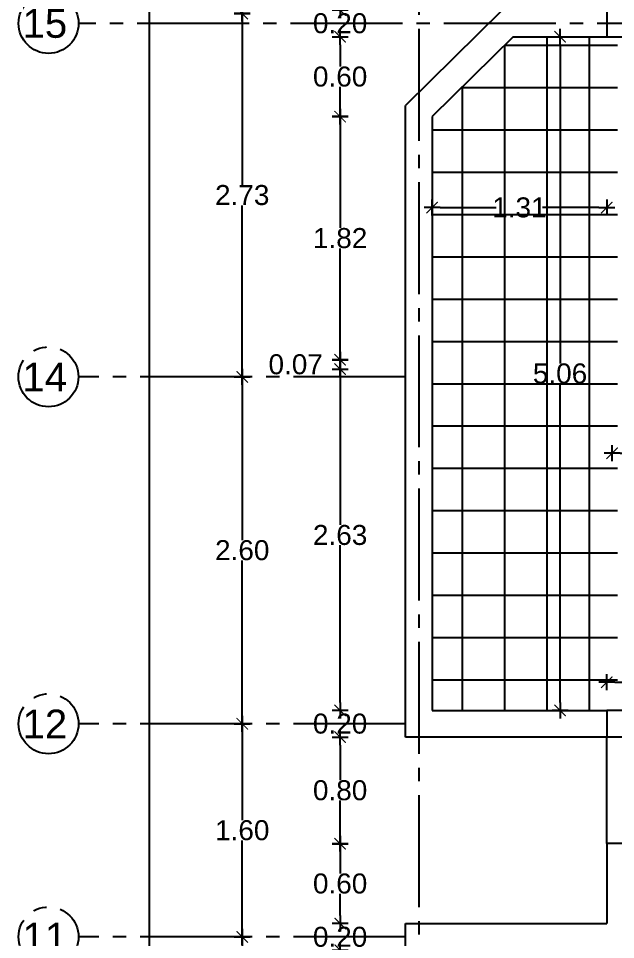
# Model space of a CAD drawing. Header units: millimetres. Extents: x 1217 to 2428, y 234 to 644.
# Drawn here: x 2349.98 to 2354.45, y 544.51 to 551.42 of the extents above; entities that cross this region are included whole.
import ezdxf

# ---------------------------------------------------------------- set-up
doc = ezdxf.new("R2010")
doc.units = ezdxf.units.MM
doc.linetypes.add('ACAD_ISO04W100', pattern=[30, 24, -3, 0, -3])
doc.layers.get('0').update_dxf_attribs({"lineweight": 5})
for name, color, linetype in [('0.1', 251, 'Continuous'), ('0.2', 2, 'Continuous'), ('COTAS', 252, 'Continuous'), ('COTAS INTERIORES', 3, 'Continuous'), ('Ejes', 8, 'Continuous'), ('muros', 7, 'Continuous')]:
    doc.layers.add(name, color=color, linetype=linetype)
doc.styles.add('INTERARQ', font='arial.ttf')
doc.styles.get("Standard").update_dxf_attribs({"font": 'arial.ttf'})
doc.dimstyles.new('ESCALA_1-50', dxfattribs={"dimtxt": 0.15, "dimasz": 0.06, "dimexe": 0.18, "dimexo": 0.0625, "dimgap": 0, "dimtad": 0, "dimtih": 1, "dimtoh": 1, "dimzin": 0, "dimdsep": 46, "dimtxsty": 'INTERARQ', "dimblk": 'DIMTICK', "dimcen": 0, "dimse1": 1, "dimse2": 1, "dimclrd": 256, "dimclre": 1, "dimclrt": 2, "dimadec": 0, "dimazin": 0, "dimtfac": 4.5, "dimtofl": 0, "dimtmove": 2, "dimatfit": 3, "dimldrblk": 'DIMTICK', "dimfxl": 1, "dimtolj": 1, "dimtzin": 0, "dimarcsym": 0})

# ---------------------------------------------------------------- blocks, each defined once
blk = doc.blocks.new('DIMTICK')
at = {"color": 1}
for p, q in [((-1, 0), (1, 0)), ((0, 1), (0, -1))]:
    blk.add_line(p, q, dxfattribs=at)
at = {"color": 3, "const_width": 0.141}
blk.add_lwpolyline([(0.71, 0.71), (-0.71, -0.71)], dxfattribs=at)
blk = doc.blocks.new('*D719')
at = {"layer": 'COTAS', "lineweight": -2, "ltscale": 3, "transparency": 16777216}
for p, q in [((2352.389, 544.6857), (2352.389, 544.7457)), ((2352.389, 544.3657), (2352.389, 544.3057))]:
    blk.add_line(p, q, dxfattribs=at)
at = {"layer": 'Defpoints', "color": 0, "ltscale": 3, "transparency": 16777216}
for p in [(2352.389, 544.6257), (2352.8784, 544.6257, 0), (2352.8784, 544.4257, 0)]:
    blk.add_point(p, dxfattribs=at)
at = {"layer": 'COTAS', "lineweight": -2, "ltscale": 3, "transparency": 16777216, "xscale": 0.06, "yscale": 0.06, "zscale": 0.06}
for p, rotation in [((2352.389, 544.6257), 270), ((2352.389, 544.4257), 90)]:
    blk.add_blockref('DIMTICK', p, dxfattribs=dict(at, rotation=rotation))
at = {"layer": 'COTAS', "color": 2, "ltscale": 3, "transparency": 16777216, "insert": (2352.389, 544.5257), "char_height": 0.15, "attachment_point": 5, "style": 'INTERARQ'}
blk.add_mtext('\\A1;0.20', dxfattribs=at)
blk = doc.blocks.new('*D459')
at = {"layer": 'COTAS', "lineweight": -2, "ltscale": 3, "transparency": 16777216}
for p, q in [((2351.6548, 553.9652), (2351.6548, 552.8168)), ((2351.6548, 551.5152), (2351.6548, 552.6636))]:
    blk.add_line(p, q, dxfattribs=at)
at = {"layer": 'Defpoints', "color": 0, "ltscale": 3, "transparency": 16777216}
for p in [(2352.9784, 554.0252, 0), (2351.6548, 551.4552), (2352.9784, 551.4552)]:
    blk.add_point(p, dxfattribs=at)
at = {"layer": 'COTAS', "lineweight": -2, "ltscale": 3, "transparency": 16777216, "xscale": 0.06, "yscale": 0.06, "zscale": 0.06}
for p, rotation in [((2351.6548, 554.0252), 90), ((2351.6548, 551.4552), 270)]:
    blk.add_blockref('DIMTICK', p, dxfattribs=dict(at, rotation=rotation))
at = {"layer": 'COTAS', "color": 2, "ltscale": 3, "transparency": 16777216, "insert": (2351.6548, 552.7402), "char_height": 0.15, "attachment_point": 5, "style": 'INTERARQ'}
blk.add_mtext('\\A1;2.57', dxfattribs=at)
blk = doc.blocks.new('*D460')
at = {"layer": 'COTAS', "lineweight": -2, "ltscale": 3, "transparency": 16777216}
for p, q in [((2351.6548, 551.3952), (2351.6548, 550.1685)), ((2351.6548, 548.7885), (2351.6548, 550.0152))]:
    blk.add_line(p, q, dxfattribs=at)
at = {"layer": 'Defpoints', "color": 0, "ltscale": 3, "transparency": 16777216}
for p in [(2352.9784, 551.4552), (2351.6548, 548.7285), (2352.9255, 548.7285, 0)]:
    blk.add_point(p, dxfattribs=at)
at = {"layer": 'COTAS', "lineweight": -2, "ltscale": 3, "transparency": 16777216, "xscale": 0.06, "yscale": 0.06, "zscale": 0.06}
for p, rotation in [((2351.6548, 551.4552), 90), ((2351.6548, 548.7285), 270)]:
    blk.add_blockref('DIMTICK', p, dxfattribs=dict(at, rotation=rotation))
at = {"layer": 'COTAS', "color": 2, "ltscale": 3, "transparency": 16777216, "insert": (2351.6548, 550.0919), "char_height": 0.15, "attachment_point": 5, "style": 'INTERARQ'}
blk.add_mtext('\\A1;2.73', dxfattribs=at)
blk = doc.blocks.new('*D722')
at = {"layer": 'COTAS', "lineweight": -2, "ltscale": 3, "transparency": 16777216}
for p, q in [((2351.6548, 548.6685), (2351.6548, 547.5035)), ((2351.6548, 546.1853), (2351.6548, 547.3503))]:
    blk.add_line(p, q, dxfattribs=at)
at = {"layer": 'Defpoints', "color": 0, "ltscale": 3, "transparency": 16777216}
for p in [(2352.9255, 548.7285), (2351.6548, 546.1253), (2352.8784, 546.1253, 0)]:
    blk.add_point(p, dxfattribs=at)
at = {"layer": 'COTAS', "lineweight": -2, "ltscale": 3, "transparency": 16777216, "xscale": 0.06, "yscale": 0.06, "zscale": 0.06}
for p, rotation in [((2351.6548, 548.7285), 90), ((2351.6548, 546.1253), 270)]:
    blk.add_blockref('DIMTICK', p, dxfattribs=dict(at, rotation=rotation))
at = {"layer": 'COTAS', "color": 2, "ltscale": 3, "transparency": 16777216, "insert": (2351.6548, 547.4269), "char_height": 0.15, "attachment_point": 5, "style": 'INTERARQ'}
blk.add_mtext('\\A1;2.60', dxfattribs=at)
blk = doc.blocks.new('*D723')
at = {"layer": 'COTAS', "lineweight": -2, "ltscale": 3, "transparency": 16777216}
for p, q in [((2351.6548, 546.0653), (2351.6548, 545.4021)), ((2351.6548, 544.5857), (2351.6548, 545.2489))]:
    blk.add_line(p, q, dxfattribs=at)
at = {"layer": 'Defpoints', "color": 0, "ltscale": 3, "transparency": 16777216}
for p in [(2352.8784, 546.1253, 0), (2351.6548, 544.5257), (2352.8784, 544.5257)]:
    blk.add_point(p, dxfattribs=at)
at = {"layer": 'COTAS', "lineweight": -2, "ltscale": 3, "transparency": 16777216, "xscale": 0.06, "yscale": 0.06, "zscale": 0.06}
for p, rotation in [((2351.6548, 546.1253), 90), ((2351.6548, 544.5257), 270)]:
    blk.add_blockref('DIMTICK', p, dxfattribs=dict(at, rotation=rotation))
at = {"layer": 'COTAS', "color": 2, "ltscale": 3, "transparency": 16777216, "insert": (2351.6548, 545.3255), "char_height": 0.15, "attachment_point": 5, "style": 'INTERARQ'}
blk.add_mtext('\\A1;1.60', dxfattribs=at)
blk = doc.blocks.new('*D724')
at = {"layer": 'COTAS', "lineweight": -2, "ltscale": 3, "transparency": 16777216}
for p, q in [((2351.6548, 544.4657), (2351.6548, 541.5629)), ((2351.6548, 538.9882), (2351.6548, 541.4098))]:
    blk.add_line(p, q, dxfattribs=at)
at = {"layer": 'Defpoints', "color": 0, "ltscale": 3, "transparency": 16777216}
for p in [(2352.8784, 544.5257), (2351.6548, 538.9282), (2352.8784, 538.9282)]:
    blk.add_point(p, dxfattribs=at)
at = {"layer": 'COTAS', "lineweight": -2, "ltscale": 3, "transparency": 16777216, "xscale": 0.06, "yscale": 0.06, "zscale": 0.06}
for p, rotation in [((2351.6548, 544.5257), 90), ((2351.6548, 538.9282), 270)]:
    blk.add_blockref('DIMTICK', p, dxfattribs=dict(at, rotation=rotation))
at = {"layer": 'COTAS', "color": 2, "ltscale": 3, "transparency": 16777216, "insert": (2351.6548, 541.4864), "char_height": 0.15, "attachment_point": 5, "style": 'INTERARQ'}
blk.add_mtext('\\A1;5.60', dxfattribs=at)
blk = doc.blocks.new('*D729')
at = {"layer": 'COTAS', "lineweight": -2, "ltscale": 3, "transparency": 16777216}
for p, q in [((2350.9562, 555.1033), (2350.9562, 538.6798)), ((2350.9562, 522.5893), (2350.9562, 538.5265))]:
    blk.add_line(p, q, dxfattribs=at)
at = {"layer": 'Defpoints', "color": 0, "ltscale": 3, "transparency": 16777216}
for p in [(2350.9562, 555.1633), (2355.3008, 555.1633, 0), (2355.1905, 522.5293, 0)]:
    blk.add_point(p, dxfattribs=at)
at = {"layer": 'COTAS', "lineweight": -2, "ltscale": 3, "transparency": 16777216, "xscale": 0.06, "yscale": 0.06, "zscale": 0.06}
for p, rotation in [((2350.9562, 555.1633), 90), ((2350.9562, 522.5293), 270)]:
    blk.add_blockref('DIMTICK', p, dxfattribs=dict(at, rotation=rotation))
at = {"layer": 'COTAS', "color": 2, "ltscale": 3, "transparency": 16777216, "insert": (2350.9562, 538.6032), "char_height": 0.15, "attachment_point": 5, "style": 'INTERARQ'}
blk.add_mtext('\\A1;32.63', dxfattribs=at)
blk = doc.blocks.new('*D476')
at = {"layer": 'COTAS INTERIORES', "lineweight": -2, "ltscale": 3, "transparency": 16777216}
for p, q in [((2353.1384, 549.9989), (2353.5601, 549.9989)), ((2354.3284, 549.9989), (2353.9067, 549.9989))]:
    blk.add_line(p, q, dxfattribs=at)
at = {"layer": 'Defpoints', "color": 0, "ltscale": 3, "transparency": 16777216}
for p in [(2354.3884, 551.2808, 0), (2353.0784, 549.9989, 0), (2353.0784, 549.9989)]:
    blk.add_point(p, dxfattribs=at)
at = {"layer": 'COTAS INTERIORES', "lineweight": -2, "ltscale": 3, "transparency": 16777216, "xscale": 0.06, "yscale": 0.06, "zscale": 0.06, "rotation": 180}
blk.add_blockref('DIMTICK', (2353.0784, 549.9989), dxfattribs=at)
at = {"layer": 'COTAS INTERIORES', "lineweight": -2, "ltscale": 3, "transparency": 16777216, "xscale": 0.06, "yscale": 0.06, "zscale": 0.06}
blk.add_blockref('DIMTICK', (2354.3884, 549.9989), dxfattribs=at)
at = {"layer": 'COTAS INTERIORES', "color": 2, "ltscale": 3, "transparency": 16777216, "insert": (2353.7334, 549.9989), "char_height": 0.15, "attachment_point": 5, "style": 'INTERARQ'}
blk.add_mtext('\\A1;1.31', dxfattribs=at)
blk = doc.blocks.new('*D480')
at = {"layer": 'COTAS INTERIORES', "lineweight": -2, "ltscale": 3, "transparency": 16777216}
for p, q in [((2354.4885, 548.1557), (2355.7026, 548.1557)), ((2357.3084, 548.1557), (2356.0942, 548.1557))]:
    blk.add_line(p, q, dxfattribs=at)
at = {"layer": 'Defpoints', "color": 0, "ltscale": 3, "transparency": 16777216}
for p in [(2357.3684, 548.7852, 0), (2354.4285, 548.5926, 0), (2357.3684, 548.1557)]:
    blk.add_point(p, dxfattribs=at)
at = {"layer": 'COTAS INTERIORES', "lineweight": -2, "ltscale": 3, "transparency": 16777216, "xscale": 0.06, "yscale": 0.06, "zscale": 0.06, "rotation": 180}
blk.add_blockref('DIMTICK', (2354.4285, 548.1557), dxfattribs=at)
at = {"layer": 'COTAS INTERIORES', "lineweight": -2, "ltscale": 3, "transparency": 16777216, "xscale": 0.06, "yscale": 0.06, "zscale": 0.06}
blk.add_blockref('DIMTICK', (2357.3684, 548.1557), dxfattribs=at)
at = {"layer": 'COTAS INTERIORES', "color": 2, "ltscale": 3, "transparency": 16777216, "insert": (2355.8984, 548.1557), "char_height": 0.15, "attachment_point": 5, "style": 'INTERARQ'}
blk.add_mtext('\\A1;2.94', dxfattribs=at)
blk = doc.blocks.new('*D488')
at = {"layer": 'COTAS INTERIORES', "lineweight": -2, "ltscale": 3, "transparency": 16777216}
for p, q in [((2354.4485, 546.4364), (2355.1611, 546.4364)), ((2356.2476, 546.4364), (2355.535, 546.4364))]:
    blk.add_line(p, q, dxfattribs=at)
at = {"layer": 'Defpoints', "color": 0, "ltscale": 3, "transparency": 16777216}
for p in [(2356.3076, 546.4364), (2354.3885, 546.1252, 0), (2356.3076, 546.1252, 0)]:
    blk.add_point(p, dxfattribs=at)
at = {"layer": 'COTAS INTERIORES', "lineweight": -2, "ltscale": 3, "transparency": 16777216, "xscale": 0.06, "yscale": 0.06, "zscale": 0.06, "rotation": 180}
blk.add_blockref('DIMTICK', (2354.3885, 546.4364), dxfattribs=at)
at = {"layer": 'COTAS INTERIORES', "lineweight": -2, "ltscale": 3, "transparency": 16777216, "xscale": 0.06, "yscale": 0.06, "zscale": 0.06}
blk.add_blockref('DIMTICK', (2356.3076, 546.4364), dxfattribs=at)
at = {"layer": 'COTAS INTERIORES', "color": 2, "ltscale": 3, "transparency": 16777216, "insert": (2355.348, 546.4364), "char_height": 0.15, "attachment_point": 5, "style": 'INTERARQ'}
blk.add_mtext('\\A1;1.92', dxfattribs=at)
blk = doc.blocks.new('*D489')
at = {"layer": 'COTAS INTERIORES', "lineweight": -2, "ltscale": 3, "transparency": 16777216}
for p, q in [((2354.0383, 551.2208), (2354.0383, 548.8296)), ((2354.0383, 546.2852), (2354.0383, 548.6764))]:
    blk.add_line(p, q, dxfattribs=at)
at = {"layer": 'Defpoints', "color": 0, "ltscale": 3, "transparency": 16777216}
for p in [(2353.6869, 551.2808, 0), (2353.0784, 546.2252, 0), (2354.0383, 546.2252)]:
    blk.add_point(p, dxfattribs=at)
at = {"layer": 'COTAS INTERIORES', "lineweight": -2, "ltscale": 3, "transparency": 16777216, "xscale": 0.06, "yscale": 0.06, "zscale": 0.06}
for p, rotation in [((2354.0383, 551.2808), 90), ((2354.0383, 546.2252), 270)]:
    blk.add_blockref('DIMTICK', p, dxfattribs=dict(at, rotation=rotation))
at = {"layer": 'COTAS INTERIORES', "color": 2, "ltscale": 3, "transparency": 16777216, "insert": (2354.0383, 548.753), "char_height": 0.15, "attachment_point": 5, "style": 'INTERARQ'}
blk.add_mtext('\\A1;5.06', dxfattribs=at)
blk = doc.blocks.new('*D536')
at = {"layer": 'COTAS', "lineweight": -2, "ltscale": 3, "transparency": 16777216}
for p, q in [((2352.389, 548.7968), (2352.389, 547.6176)), ((2352.389, 546.2853), (2352.389, 547.4644))]:
    blk.add_line(p, q, dxfattribs=at)
at = {"layer": 'Defpoints', "color": 0, "ltscale": 3, "transparency": 16777216}
for p in [(2352.389, 548.8568), (2354.5561, 548.8568, 0), (2353.0784, 546.2253)]:
    blk.add_point(p, dxfattribs=at)
at = {"layer": 'COTAS', "lineweight": -2, "ltscale": 3, "transparency": 16777216, "xscale": 0.06, "yscale": 0.06, "zscale": 0.06}
for p, rotation in [((2352.389, 548.8568), 90), ((2352.389, 546.2253), 270)]:
    blk.add_blockref('DIMTICK', p, dxfattribs=dict(at, rotation=rotation))
at = {"layer": 'COTAS', "color": 2, "ltscale": 3, "transparency": 16777216, "insert": (2352.389, 547.541), "char_height": 0.15, "attachment_point": 5, "style": 'INTERARQ'}
blk.add_mtext('\\A1;2.63', dxfattribs=at)
blk = doc.blocks.new('*D537')
at = {"layer": 'COTAS', "lineweight": -2, "ltscale": 3, "transparency": 16777216}
for p, q in [((2352.389, 551.2208), (2352.389, 551.0574)), ((2352.389, 550.7408), (2352.389, 550.9042))]:
    blk.add_line(p, q, dxfattribs=at)
at = {"layer": 'Defpoints', "color": 0, "ltscale": 3, "transparency": 16777216}
for p in [(2352.389, 551.2808), (2353.6887, 551.2808, 0), (2353.0784, 550.6808, 0)]:
    blk.add_point(p, dxfattribs=at)
at = {"layer": 'COTAS', "lineweight": -2, "ltscale": 3, "transparency": 16777216, "xscale": 0.06, "yscale": 0.06, "zscale": 0.06}
for p, rotation in [((2352.389, 551.2808), 90), ((2352.389, 550.6808), 270)]:
    blk.add_blockref('DIMTICK', p, dxfattribs=dict(at, rotation=rotation))
at = {"layer": 'COTAS', "color": 2, "ltscale": 3, "transparency": 16777216, "insert": (2352.389, 550.9808), "char_height": 0.15, "attachment_point": 5, "style": 'INTERARQ'}
blk.add_mtext('\\A1;0.60', dxfattribs=at)
blk = doc.blocks.new('*D538')
at = {"layer": 'COTAS', "lineweight": -2, "ltscale": 3, "transparency": 16777216}
for p, q in [((2352.389, 551.5408), (2352.389, 551.6008)), ((2352.389, 551.2208), (2352.389, 551.1608))]:
    blk.add_line(p, q, dxfattribs=at)
at = {"layer": 'Defpoints', "color": 0, "ltscale": 3, "transparency": 16777216}
for p in [(2352.389, 551.4808), (2353.6063, 551.4808, 0), (2353.6869, 551.2808, 0)]:
    blk.add_point(p, dxfattribs=at)
at = {"layer": 'COTAS', "lineweight": -2, "ltscale": 3, "transparency": 16777216, "xscale": 0.06, "yscale": 0.06, "zscale": 0.06}
for p, rotation in [((2352.389, 551.4808), 270), ((2352.389, 551.2808), 90)]:
    blk.add_blockref('DIMTICK', p, dxfattribs=dict(at, rotation=rotation))
at = {"layer": 'COTAS', "color": 2, "ltscale": 3, "transparency": 16777216, "insert": (2352.389, 551.3808), "char_height": 0.15, "attachment_point": 5, "style": 'INTERARQ'}
blk.add_mtext('\\A1;0.20', dxfattribs=at)
blk = doc.blocks.new('*D539')
at = {"layer": 'COTAS', "lineweight": -2, "ltscale": 3, "transparency": 16777216}
for p, q in [((2352.389, 548.9168), (2352.389, 548.9768)), ((2352.389, 548.7268), (2352.389, 548.6668))]:
    blk.add_line(p, q, dxfattribs=at)
at = {"layer": 'Defpoints', "color": 0, "ltscale": 3, "transparency": 16777216}
for p in [(2354.5661, 548.8568, 0), (2352.389, 548.7868), (2354.6871, 548.7868, 0)]:
    blk.add_point(p, dxfattribs=at)
at = {"layer": 'COTAS', "lineweight": -2, "ltscale": 3, "transparency": 16777216, "xscale": 0.06, "yscale": 0.06, "zscale": 0.06}
for p, rotation in [((2352.389, 548.8568), 270), ((2352.389, 548.7868), 90)]:
    blk.add_blockref('DIMTICK', p, dxfattribs=dict(at, rotation=rotation))
at = {"layer": 'COTAS', "color": 2, "ltscale": 3, "transparency": 16777216, "insert": (2352.0558, 548.8218), "char_height": 0.15, "attachment_point": 5, "style": 'INTERARQ'}
blk.add_mtext('\\A1;0.07', dxfattribs=at)
blk = doc.blocks.new('*D540')
at = {"layer": 'COTAS', "lineweight": -2, "ltscale": 3, "transparency": 16777216}
for p, q in [((2352.389, 550.6208), (2352.389, 549.8454)), ((2352.389, 548.9168), (2352.389, 549.6922))]:
    blk.add_line(p, q, dxfattribs=at)
at = {"layer": 'Defpoints', "color": 0, "ltscale": 3, "transparency": 16777216}
for p in [(2352.389, 550.6808), (2353.0784, 550.6808, 0), (2354.5782, 548.8568, 0)]:
    blk.add_point(p, dxfattribs=at)
at = {"layer": 'COTAS', "lineweight": -2, "ltscale": 3, "transparency": 16777216, "xscale": 0.06, "yscale": 0.06, "zscale": 0.06}
for p, rotation in [((2352.389, 550.6808), 90), ((2352.389, 548.8568), 270)]:
    blk.add_blockref('DIMTICK', p, dxfattribs=dict(at, rotation=rotation))
at = {"layer": 'COTAS', "color": 2, "ltscale": 3, "transparency": 16777216, "insert": (2352.389, 549.7688), "char_height": 0.15, "attachment_point": 5, "style": 'INTERARQ'}
blk.add_mtext('\\A1;1.82', dxfattribs=at)
blk = doc.blocks.new('*D541')
at = {"layer": 'COTAS', "lineweight": -2, "ltscale": 3, "transparency": 16777216}
for p, q in [((2352.389, 546.2853), (2352.389, 546.3453)), ((2352.389, 545.9653), (2352.389, 545.9053))]:
    blk.add_line(p, q, dxfattribs=at)
at = {"layer": 'Defpoints', "color": 0, "ltscale": 3, "transparency": 16777216}
for p in [(2353.0784, 546.2253, 0), (2352.389, 546.0253), (2352.8784, 546.0253)]:
    blk.add_point(p, dxfattribs=at)
at = {"layer": 'COTAS', "lineweight": -2, "ltscale": 3, "transparency": 16777216, "xscale": 0.06, "yscale": 0.06, "zscale": 0.06}
for p, rotation in [((2352.389, 546.2253), 270), ((2352.389, 546.0253), 90)]:
    blk.add_blockref('DIMTICK', p, dxfattribs=dict(at, rotation=rotation))
at = {"layer": 'COTAS', "color": 2, "ltscale": 3, "transparency": 16777216, "insert": (2352.389, 546.1253), "char_height": 0.15, "attachment_point": 5, "style": 'INTERARQ'}
blk.add_mtext('\\A1;0.20', dxfattribs=at)
blk = doc.blocks.new('*D846')
at = {"layer": 'COTAS', "lineweight": -2, "ltscale": 3, "transparency": 16777216}
for p, q in [((2352.389, 545.9653), (2352.389, 545.7019)), ((2352.389, 545.2854), (2352.389, 545.5488))]:
    blk.add_line(p, q, dxfattribs=at)
at = {"layer": 'Defpoints', "color": 0, "ltscale": 3, "transparency": 16777216}
for p in [(2352.8784, 546.0253), (2352.389, 545.2254), (2354.3885, 545.2254)]:
    blk.add_point(p, dxfattribs=at)
at = {"layer": 'COTAS', "lineweight": -2, "ltscale": 3, "transparency": 16777216, "xscale": 0.06, "yscale": 0.06, "zscale": 0.06}
for p, rotation in [((2352.389, 546.0253), 90), ((2352.389, 545.2254), 270)]:
    blk.add_blockref('DIMTICK', p, dxfattribs=dict(at, rotation=rotation))
at = {"layer": 'COTAS', "color": 2, "ltscale": 3, "transparency": 16777216, "insert": (2352.389, 545.6254), "char_height": 0.15, "attachment_point": 5, "style": 'INTERARQ'}
blk.add_mtext('\\A1;0.80', dxfattribs=at)
blk = doc.blocks.new('*D847')
at = {"layer": 'COTAS', "lineweight": -2, "ltscale": 3, "transparency": 16777216}
for p, q in [((2352.389, 545.1654), (2352.389, 545.0022)), ((2352.389, 544.6857), (2352.389, 544.849))]:
    blk.add_line(p, q, dxfattribs=at)
at = {"layer": 'Defpoints', "color": 0, "ltscale": 3, "transparency": 16777216}
for p in [(2354.3885, 545.2254), (2352.389, 544.6257), (2354.3885, 544.6257)]:
    blk.add_point(p, dxfattribs=at)
at = {"layer": 'COTAS', "lineweight": -2, "ltscale": 3, "transparency": 16777216, "xscale": 0.06, "yscale": 0.06, "zscale": 0.06}
for p, rotation in [((2352.389, 545.2254), 90), ((2352.389, 544.6257), 270)]:
    blk.add_blockref('DIMTICK', p, dxfattribs=dict(at, rotation=rotation))
at = {"layer": 'COTAS', "color": 2, "ltscale": 3, "transparency": 16777216, "insert": (2352.389, 544.9256), "char_height": 0.15, "attachment_point": 5, "style": 'INTERARQ'}
blk.add_mtext('\\A1;0.60', dxfattribs=at)

msp = doc.modelspace()

# ---------------------------------------------------------------- hatches: boundary and pattern name
at = {"layer": '0.1'}
h = msp.add_hatch(dxfattribs=at)
h.set_pattern_fill('NET', color=256, scale=0.099999, angle=-270, style=0)
h.set_pattern_definition([(90, (807.40967, -286.0244), (-0.31749764, 2e-16), []), (180, (807.40967, -286.0244), (-2e-16, -0.31749764), [])])
h.paths.add_polyline_path([(2354.46847, 551.28083), (2353.68688, 551.28081), (2353.07842, 550.68081), (2353.07842, 546.22527), (2354.46847, 546.22527)])

# ---------------------------------------------------------------- linework, layer by layer
at = {"layer": '0.1', "elevation": 0}
msp.add_lwpolyline([(2354.38849, 545.22543), (2354.38846, 546.02527)], dxfattribs=at)
at = {"layer": '0.2'}
for p, q in [((2353.68688, 551.28081, 0), (2354.38847, 551.28081, 0)), ((2352.87843, 546.02527, 0), (2352.87843, 550.76447, 0)), ((2353.07842, 550.68081, 0), (2353.07842, 546.22527, 0)), ((2353.07842, 546.22527, 0), (2354.38849, 546.22527, 0)), ((2354.38849, 546.02527, 0), (2352.87843, 546.02527, 0))]:
    msp.add_line(p, q, dxfattribs=at)
at = {"layer": '0.2', "elevation": 0}
for points in [[(2354.38847, 551.48081), (2353.60485, 551.48081), (2352.87843, 550.76447)], [(2353.68688, 551.28081), (2353.07842, 550.68081)]]:
    msp.add_lwpolyline(points, dxfattribs=at)
at = {"layer": 'Ejes', "linetype": 'ACAD_ISO04W100', "ltscale": 0.035, "elevation": 0}
for points in [[(2352.97844, 558.23948), (2352.97844, 520.03979)], [(2352.97844, 558.23948), (2352.97844, 520.03979)], [(2356.3076, 551.38083), (2350.42715, 551.38083)], [(2352.87842, 548.72853), (2350.42715, 548.72853)], [(2352.87842, 546.12526), (2350.42715, 546.12526)], [(2352.87842, 544.52572), (2350.42715, 544.52572)]]:
    msp.add_lwpolyline(points, dxfattribs=at)
at = {"layer": 'Ejes', "linetype": 'ACAD_ISO04W100', "ltscale": 0.035}
for centre in [(2350.20218, 551.38084, 0), (2350.20218, 551.38084, 0), (2350.20127, 548.72854, 0), (2350.20127, 548.72854, 0), (2350.20218, 546.12527, 0), (2350.20218, 546.12527, 0), (2350.20218, 544.52573, 0), (2350.20218, 544.52572, 0)]:
    msp.add_circle(centre, 0.22497, dxfattribs=at)
at = {"layer": 'muros'}
for p, q in [((2354.38846, 554.36129, 0), (2354.38846, 551.28083, 0)), ((2354.58847, 545.22543, 0), (2354.38847, 545.22543, 0)), ((2354.38847, 545.22543, 0), (2354.38847, 544.62573, 0))]:
    msp.add_line(p, q, dxfattribs=at)
at = {"layer": 'muros', "elevation": 0}
for points in [[(2354.38846, 551.28083), (2356.3076, 551.28083)], [(2356.3076, 546.22528), (2354.38848, 546.22527)], [(2354.38848, 546.22527), (2354.38848, 546.02527)], [(2356.3076, 546.02528), (2354.38848, 546.02527)], [(2352.87842, 544.62573), (2354.38847, 544.62573)], [(2352.87842, 544.42574), (2352.87842, 544.62573)]]:
    msp.add_lwpolyline(points, dxfattribs=at)

# ---------------------------------------------------------------- texts
at = {"layer": 'Ejes', "char_height": 0.215998, "width": 0.3443665, "attachment_point": 5}
for s, insert in [('15', (2350.17417, 551.3791, 0)), ('14', (2350.17326, 548.7268, 0)), ('12', (2350.17417, 546.12353, 0)), ('11', (2350.17417, 544.52398, 0))]:
    msp.add_mtext(s, dxfattribs=dict(at, insert=insert))

# ---------------------------------------------------------------- dimensions: what is measured, and where the dimension line sits
at = {"layer": 'COTAS', "ltscale": 3}
for base, p1, p2, picture, middle in [((2350.95617, 555.16328, 0), (2355.19045, 522.52928, 0), (2355.30082, 555.16328, 0), '*D729', (2350.95617, 538.60317, 0)), ((2351.65479, 538.92819, 0), (2352.87842, 544.52572, 0), (2352.87842, 538.92819, 0), '*D724', (2351.65479, 541.48636, 0))]:
    dim = msp.add_linear_dim(base=base, p1=p1, p2=p2, angle=90, dimstyle='ESCALA_1-50', dxfattribs=at)
    dim.commit()
    dim.dimension.update_dxf_attribs({"geometry": picture, "text_midpoint": middle, "dimtype": 160})
for base, p1, p2, picture, middle in [((2351.65479, 551.4552, 0), (2352.97844, 554.02517, 0), (2352.97844, 551.4552, 0), '*D459', (2351.65479, 552.74018, 0)), ((2352.38897, 551.48081, 0), (2353.68688, 551.28081, 0), (2353.60634, 551.48081, 0), '*D538', (2352.38897, 551.38081, 0)), ((2351.65479, 548.72853, 0), (2352.97844, 551.4552, 0), (2352.92553, 548.72853, 0), '*D460', (2351.65479, 550.09187, 0)), ((2352.38897, 551.28081, 0), (2353.07842, 550.68081, 0), (2353.68869, 551.28081, 0), '*D537', (2352.38897, 550.98081, 0)), ((2352.38897, 550.68081, 0), (2354.57818, 548.85675, 0), (2353.07842, 550.68081, 0), '*D540', (2352.38897, 549.76878, 0)), ((2352.38897, 548.78677, 0), (2354.56614, 548.85675, 0), (2354.6871, 548.78677, 0), '*D539', (2352.0558, 548.82176, 0)), ((2352.38897, 548.85675, 0), (2353.07842, 546.22527, 0), (2354.55614, 548.85675, 0), '*D536', (2352.38897, 547.54101, 0)), ((2351.65479, 546.12526, 0), (2352.92553, 548.72853, 0), (2352.87842, 546.12526, 0), '*D722', (2351.65479, 547.4269, 0)), ((2352.38897, 546.02527, 0), (2353.07842, 546.22527, 0), (2352.87843, 546.02527, 0), '*D541', (2352.38897, 546.12527, 0)), ((2351.65479, 544.52572, 0), (2352.87842, 546.12526, 0), (2352.87842, 544.52572, 0), '*D723', (2351.65479, 545.32549, 0)), ((2352.38897, 545.22543, 0), (2352.87843, 546.02527, 0), (2354.38849, 545.22543, 0), '*D846', (2352.38897, 545.62535, 0)), ((2352.38897, 544.62573, 0), (2354.38849, 545.22543, 0), (2354.38847, 544.62573, 0), '*D847', (2352.38897, 544.92558, 0)), ((2352.38897, 544.62573, 0), (2352.87842, 544.42574, 0), (2352.87842, 544.62573, 0), '*D719', (2352.38897, 544.52573, 0))]:
    dim = msp.add_linear_dim(base=base, p1=p1, p2=p2, angle=90, dimstyle='ESCALA_1-50', dxfattribs=at)
    dim.commit()
    dim.dimension.update_dxf_attribs({"geometry": picture, "text_midpoint": middle})
at = {"layer": 'COTAS INTERIORES', "ltscale": 3}
dim = msp.add_linear_dim(base=(2354.03833, 546.22523, 0), p1=(2353.68687, 551.28081, 0), p2=(2353.07842, 546.22523, 0), angle=270, dimstyle='ESCALA_1-50', dxfattribs=at)
dim.commit()
dim.dimension.update_dxf_attribs({"geometry": '*D489', "text_midpoint": (2354.03833, 548.75302, 0)})
for base, p1, p2, picture, middle in [((2353.07842, 549.99887, 0), (2354.38837, 551.28083, 0), (2353.07842, 549.99887, 0), '*D476', (2353.73339, 549.99887, 0)), ((2357.36835, 548.15574, 0), (2354.42846, 548.59259, 0), (2357.36835, 548.78523, 0), '*D480', (2355.89841, 548.15574, 0)), ((2356.3076, 546.43641, 0), (2354.38848, 546.12523, 0), (2356.3076, 546.12524, 0), '*D488', (2355.34804, 546.43641, 0))]:
    dim = msp.add_linear_dim(base=base, p1=p1, p2=p2, dimstyle='ESCALA_1-50', dxfattribs=at)
    dim.commit()
    dim.dimension.update_dxf_attribs({"geometry": picture, "text_midpoint": middle})

doc.saveas('drawing.dxf')
